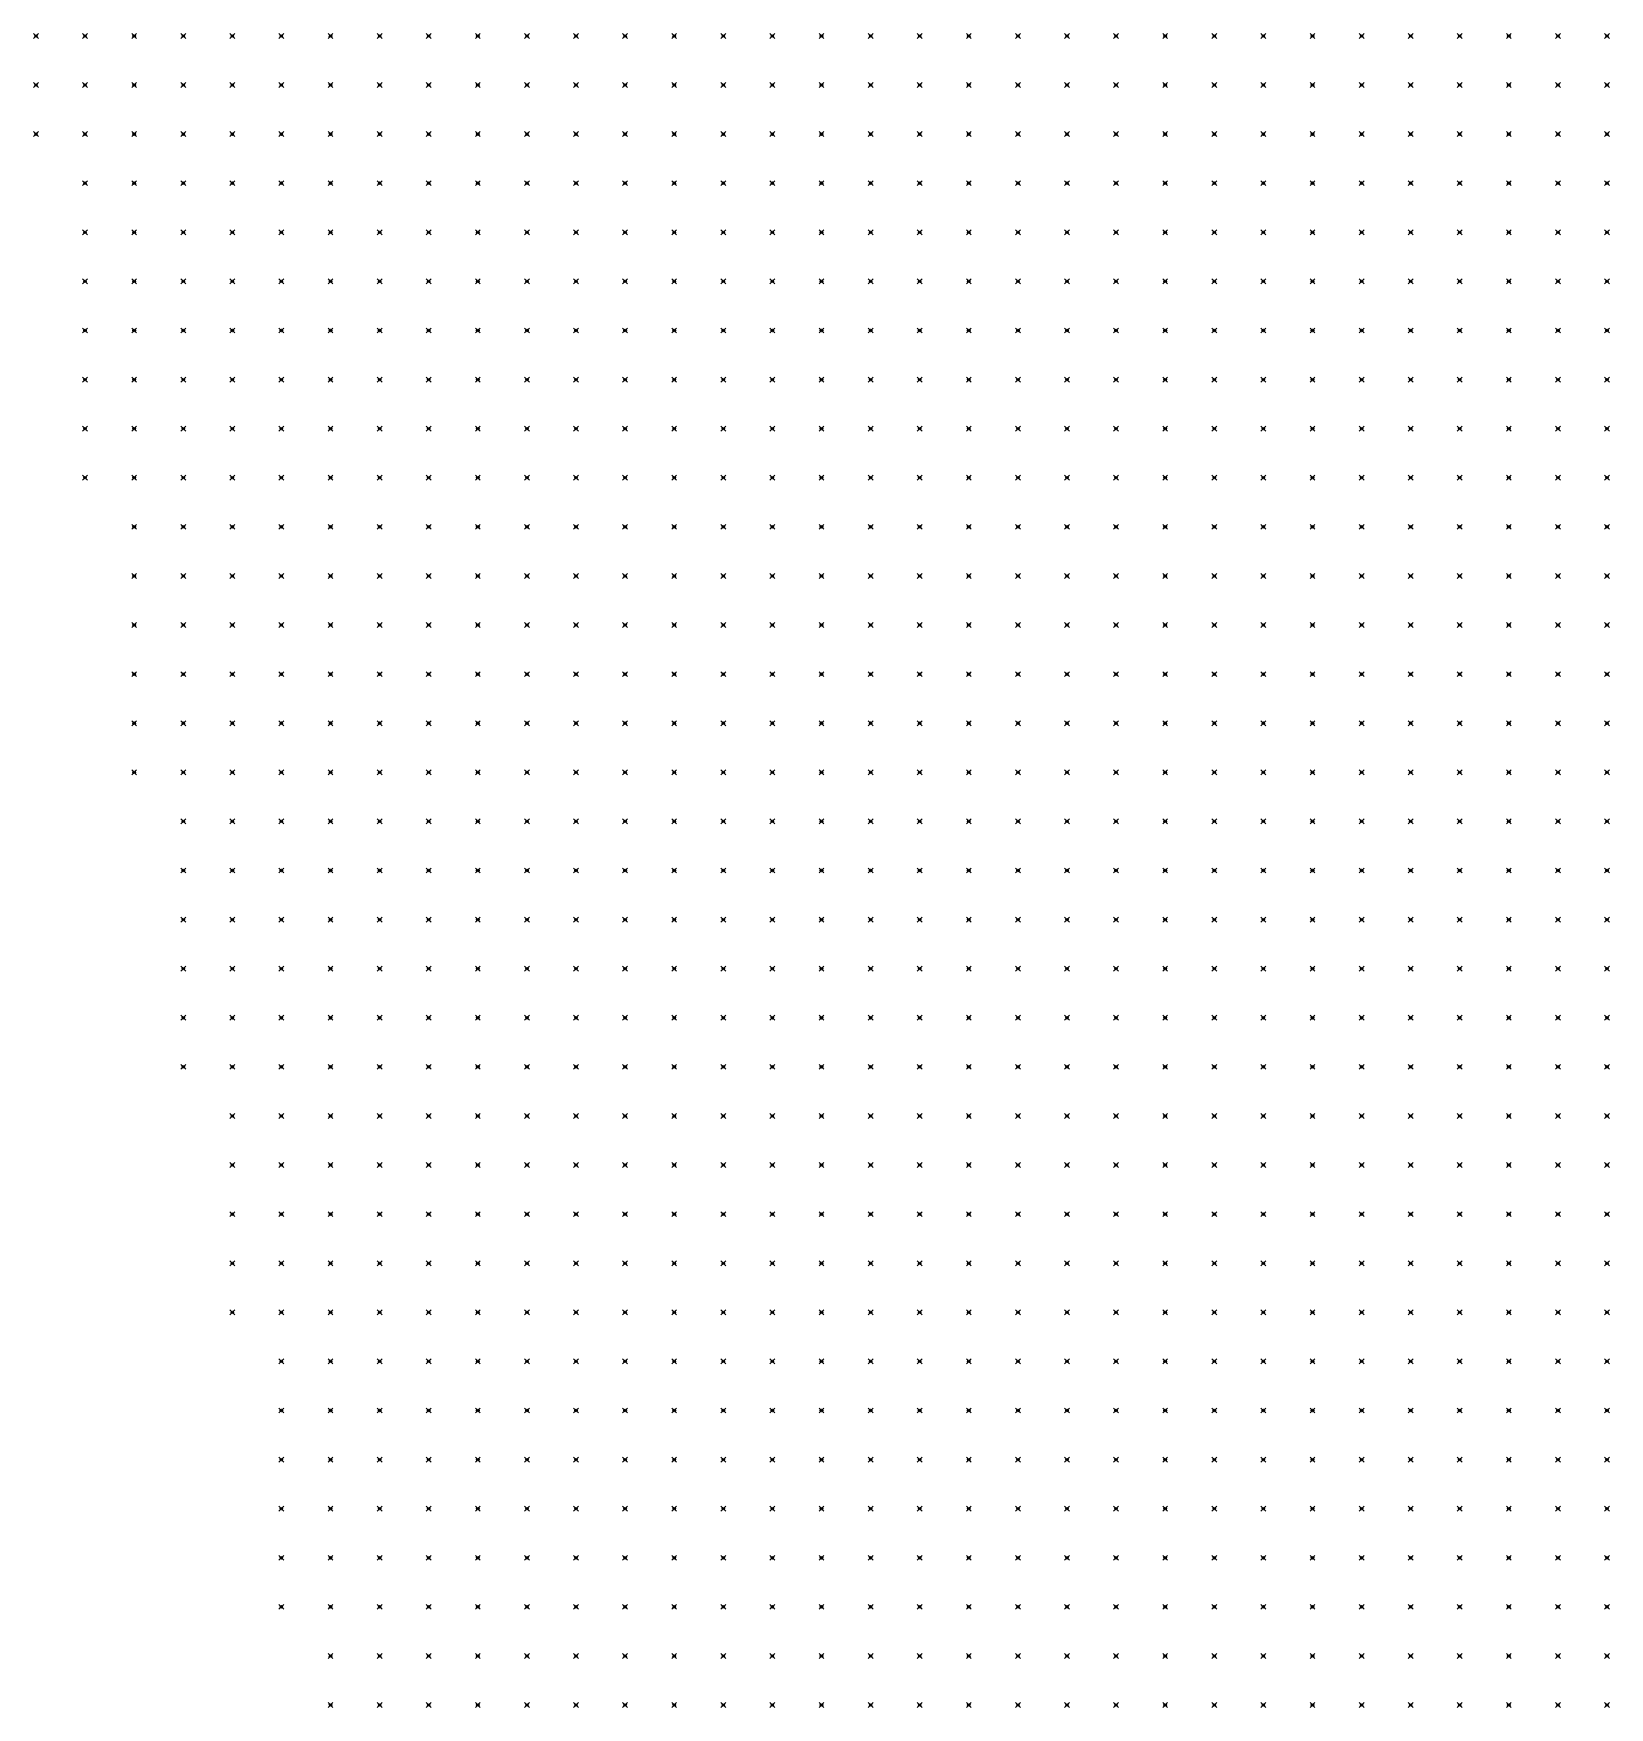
# Model space of a CAD drawing. Header units: metres. Extents: x 441556 to 446409, y 432338 to 461058.
# Drawn here: x 443049.2 to 443145.5, y 447193.8 to 447296.1 of the extents above; entities that cross this region are included whole.
import ezdxf

# ---------------------------------------------------------------- set-up
doc = ezdxf.new("R2010")
doc.units = ezdxf.units.M
doc.header["$MEASUREMENT"] = 0
doc.header["$PDMODE"] = 35
doc.header["$PDSIZE"] = 0.15
doc.layers.add('DTM-NOK-RevN_POINTS', color=91, linetype='Continuous')

msp = doc.modelspace()

# ---------------------------------------------------------------- linework, layer by layer
at = {"layer": 'DTM-NOK-RevN_POINTS'}
for p in [(443049.382, 447295.953, 430.935), (443052.382, 447295.953, 431.434), (443055.381, 447295.953, 431.655), (443058.381, 447295.953, 431.602), (443061.38, 447295.953, 430.436), (443064.379, 447295.953, 428.645), (443067.379, 447295.953, 426.739), (443070.378, 447295.953, 424.445), (443073.377, 447295.953, 422.245), (443076.377, 447295.953, 419.344), (443079.376, 447295.953, 416.745), (443082.375, 447295.953, 414.085), (443085.375, 447295.953, 411.862), (443088.374, 447295.953, 410.298), (443091.373, 447295.953, 408.57), (443094.373, 447295.953, 406.479), (443097.372, 447295.953, 403.741), (443100.372, 447295.953, 401.466), (443103.371, 447295.953, 399.249), (443106.37, 447295.953, 396.736), (443109.37, 447295.953, 394.371), (443112.369, 447295.953, 391.829), (443115.368, 447295.953, 389.614), (443118.368, 447295.953, 387.681), (443121.367, 447295.953, 385.597), (443124.366, 447295.953, 383.567), (443127.366, 447295.953, 381.605), (443130.365, 447295.953, 379.64), (443133.365, 447295.953, 377.779), (443136.364, 447295.953, 376.043), (443139.363, 447295.953, 374.361), (443142.363, 447295.953, 372.618), (443145.362, 447295.953, 370.905), (443049.382, 447292.954, 431.984), (443052.382, 447292.954, 432.269), (443055.381, 447292.954, 432.635), (443058.381, 447292.954, 432.304), (443061.38, 447292.954, 430.908), (443064.379, 447292.954, 429.017), (443067.379, 447292.954, 427.162), (443070.378, 447292.954, 425.131), (443073.377, 447292.954, 422.764), (443076.377, 447292.954, 420.015), (443079.376, 447292.954, 417.57), (443082.375, 447292.954, 415.099), (443085.375, 447292.954, 412.949), (443088.374, 447292.954, 411.272), (443091.373, 447292.954, 409.191), (443094.373, 447292.954, 407.022), (443097.372, 447292.954, 404.442), (443100.372, 447292.954, 401.801), (443103.371, 447292.954, 399.776), (443106.37, 447292.954, 397.323), (443109.37, 447292.954, 394.682), (443112.369, 447292.954, 392.081), (443115.368, 447292.954, 390.194), (443118.368, 447292.954, 388.294), (443121.367, 447292.954, 386.204), (443124.366, 447292.954, 384.061), (443127.366, 447292.954, 381.843), (443130.365, 447292.954, 379.705), (443133.365, 447292.954, 377.649), (443136.364, 447292.954, 375.819), (443139.363, 447292.954, 374.067), (443142.363, 447292.954, 372.461), (443145.362, 447292.954, 370.81), (443049.382, 447289.955, 433.925), (443052.382, 447289.955, 434.446), (443055.381, 447289.955, 434.135), (443058.381, 447289.955, 433.29), (443061.38, 447289.955, 431.67), (443064.379, 447289.955, 429.516), (443067.379, 447289.955, 427.317), (443070.378, 447289.955, 425.312), (443073.377, 447289.955, 423.194), (443076.377, 447289.955, 420.863), (443079.376, 447289.955, 418.572), (443082.375, 447289.955, 416.365), (443085.375, 447289.955, 414.186), (443088.374, 447289.955, 412.123), (443091.373, 447289.955, 409.667), (443094.373, 447289.955, 407.451), (443097.372, 447289.955, 405.003), (443100.372, 447289.955, 402.653), (443103.371, 447289.955, 400.431), (443106.37, 447289.955, 398.031), (443109.37, 447289.955, 395.456), (443112.369, 447289.955, 392.897), (443115.368, 447289.955, 390.846), (443118.368, 447289.955, 388.853), (443121.367, 447289.955, 386.701), (443124.366, 447289.955, 384.376), (443127.366, 447289.955, 382.027), (443130.365, 447289.955, 379.917), (443133.365, 447289.955, 377.764), (443136.364, 447289.955, 375.766), (443139.363, 447289.955, 373.844), (443142.363, 447289.955, 372.07), (443145.362, 447289.955, 370.45), (443052.382, 447286.955, 435.39), (443055.381, 447286.955, 435.091), (443058.381, 447286.955, 434.144), (443061.38, 447286.955, 432.166), (443064.379, 447286.955, 429.993), (443067.379, 447286.955, 427.623), (443070.378, 447286.955, 425.443), (443073.377, 447286.955, 423.379), (443076.377, 447286.955, 421.334), (443079.376, 447286.955, 419.161), (443082.375, 447286.955, 416.999), (443085.375, 447286.955, 414.715), (443088.374, 447286.955, 412.585), (443091.373, 447286.955, 410.079), (443094.373, 447286.955, 407.961), (443097.372, 447286.955, 405.827), (443100.372, 447286.955, 403.674), (443103.371, 447286.955, 401.354), (443106.37, 447286.955, 398.648), (443109.37, 447286.955, 396.24), (443112.369, 447286.955, 393.736), (443115.368, 447286.955, 391.547), (443118.368, 447286.955, 389.267), (443121.367, 447286.955, 387.028), (443124.366, 447286.955, 384.887), (443127.366, 447286.955, 382.523), (443130.365, 447286.955, 380.261), (443133.365, 447286.955, 377.878), (443136.364, 447286.955, 375.746), (443139.363, 447286.955, 373.752), (443142.363, 447286.955, 372.001), (443145.362, 447286.955, 370.156), (443052.382, 447283.956, 436.203), (443055.381, 447283.956, 435.672), (443058.381, 447283.956, 434.848), (443061.38, 447283.956, 432.518), (443064.379, 447283.956, 430.453), (443067.379, 447283.956, 428.258), (443070.378, 447283.956, 425.878), (443073.377, 447283.956, 423.84), (443076.377, 447283.956, 421.637), (443079.376, 447283.956, 419.816), (443082.375, 447283.956, 417.463), (443085.375, 447283.956, 415.11), (443088.374, 447283.956, 412.78), (443091.373, 447283.956, 410.61), (443094.373, 447283.956, 408.451), (443097.372, 447283.956, 406.346), (443100.372, 447283.956, 404.22), (443103.371, 447283.956, 401.836), (443106.37, 447283.956, 399.299), (443109.37, 447283.956, 396.92), (443112.369, 447283.956, 394.548), (443115.368, 447283.956, 392.117), (443118.368, 447283.956, 389.654), (443121.367, 447283.956, 387.459), (443124.366, 447283.956, 385.138), (443127.366, 447283.956, 382.921), (443130.365, 447283.956, 380.593), (443133.365, 447283.956, 378.189), (443136.364, 447283.956, 375.981), (443139.363, 447283.956, 373.698), (443142.363, 447283.956, 371.787), (443145.362, 447283.956, 369.983), (443052.382, 447280.957, 437.489), (443055.381, 447280.957, 436.594), (443058.381, 447280.957, 435.105), (443061.38, 447280.957, 432.925), (443064.379, 447280.957, 430.689), (443067.379, 447280.957, 428.605), (443070.378, 447280.957, 426.237), (443073.377, 447280.957, 423.801), (443076.377, 447280.957, 421.88), (443079.376, 447280.957, 419.954), (443082.375, 447280.957, 417.785), (443085.375, 447280.957, 415.533), (443088.374, 447280.957, 413.131), (443091.373, 447280.957, 410.577), (443094.373, 447280.957, 408.538), (443097.372, 447280.957, 406.808), (443100.372, 447280.957, 404.695), (443103.371, 447280.957, 402.354), (443106.37, 447280.957, 399.726), (443109.37, 447280.957, 397.437), (443112.369, 447280.957, 394.963), (443115.368, 447280.957, 392.645), (443118.368, 447280.957, 389.911), (443121.367, 447280.957, 387.634), (443124.366, 447280.957, 385.268), (443127.366, 447280.957, 382.798), (443130.365, 447280.957, 380.655), (443133.365, 447280.957, 378.536), (443136.364, 447280.957, 376.405), (443139.363, 447280.957, 374.172), (443142.363, 447280.957, 371.553), (443145.362, 447280.957, 369.45), (443052.382, 447277.957, 437.943), (443055.381, 447277.957, 436.987), (443058.381, 447277.957, 435.358), (443061.38, 447277.957, 433.233), (443064.379, 447277.957, 431.029), (443067.379, 447277.957, 428.752), (443070.378, 447277.957, 426.253), (443073.377, 447277.957, 424.109), (443076.377, 447277.957, 422.063), (443079.376, 447277.957, 420.056), (443082.375, 447277.957, 417.958), (443085.375, 447277.957, 415.712), (443088.374, 447277.957, 413.332), (443091.373, 447277.957, 410.854), (443094.373, 447277.957, 409.022), (443097.372, 447277.957, 407.01), (443100.372, 447277.957, 404.779), (443103.371, 447277.957, 402.608), (443106.37, 447277.957, 400.098), (443109.37, 447277.957, 397.622), (443112.369, 447277.957, 395.159), (443115.368, 447277.957, 393.048), (443118.368, 447277.957, 390.358), (443121.367, 447277.957, 387.607), (443124.366, 447277.957, 385.077), (443127.366, 447277.957, 382.914), (443130.365, 447277.957, 380.789), (443133.365, 447277.957, 378.792), (443136.364, 447277.957, 376.443), (443139.363, 447277.957, 373.761), (443142.363, 447277.957, 371.411), (443145.362, 447277.957, 369.203), (443052.382, 447274.958, 438.4), (443055.381, 447274.958, 437.14), (443058.381, 447274.958, 435.287), (443061.38, 447274.958, 433.47), (443064.379, 447274.958, 431.218), (443067.379, 447274.958, 428.94), (443070.378, 447274.958, 426.409), (443073.377, 447274.958, 424.105), (443076.377, 447274.958, 422.17), (443079.376, 447274.958, 420.134), (443082.375, 447274.958, 418.059), (443085.375, 447274.958, 415.96), (443088.374, 447274.958, 413.612), (443091.373, 447274.958, 411.32), (443094.373, 447274.958, 409.346), (443097.372, 447274.958, 407.124), (443100.372, 447274.958, 404.996), (443103.371, 447274.958, 402.72), (443106.37, 447274.958, 400.228), (443109.37, 447274.958, 397.743), (443112.369, 447274.958, 395.134), (443115.368, 447274.958, 393.06), (443118.368, 447274.958, 390.48), (443121.367, 447274.958, 387.789), (443124.366, 447274.958, 385.234), (443127.366, 447274.958, 382.907), (443130.365, 447274.958, 381.031), (443133.365, 447274.958, 379.165), (443136.364, 447274.958, 376.546), (443139.363, 447274.958, 373.563), (443142.363, 447274.958, 371.247), (443145.362, 447274.958, 368.983), (443052.382, 447271.959, 438.976), (443055.381, 447271.959, 437.045), (443058.381, 447271.959, 435.129), (443061.38, 447271.959, 433.08), (443064.379, 447271.959, 430.947), (443067.379, 447271.959, 428.314), (443070.378, 447271.959, 426.193), (443073.377, 447271.959, 424.124), (443076.377, 447271.959, 421.959), (443079.376, 447271.959, 419.961), (443082.375, 447271.959, 418.108), (443085.375, 447271.959, 416.142), (443088.374, 447271.959, 413.878), (443091.373, 447271.959, 411.613), (443094.373, 447271.959, 409.59), (443097.372, 447271.959, 407.477), (443100.372, 447271.959, 405.148), (443103.371, 447271.959, 402.789), (443106.37, 447271.959, 400.291), (443109.37, 447271.959, 398.074), (443112.369, 447271.959, 395.301), (443115.368, 447271.959, 392.977), (443118.368, 447271.959, 390.587), (443121.367, 447271.959, 387.833), (443124.366, 447271.959, 385.346), (443127.366, 447271.959, 383.265), (443130.365, 447271.959, 381.147), (443133.365, 447271.959, 379.283), (443136.364, 447271.959, 376.589), (443139.363, 447271.959, 373.786), (443142.363, 447271.959, 371.369), (443145.362, 447271.959, 369.194), (443052.382, 447268.959, 438.849), (443055.381, 447268.959, 436.683), (443058.381, 447268.959, 434.742), (443061.38, 447268.959, 432.49), (443064.379, 447268.959, 430.231), (443067.379, 447268.959, 428.184), (443070.378, 447268.959, 425.99), (443073.377, 447268.959, 423.727), (443076.377, 447268.959, 421.751), (443079.376, 447268.959, 420.113), (443082.375, 447268.959, 418.241), (443085.375, 447268.959, 415.982), (443088.374, 447268.959, 413.843), (443091.373, 447268.959, 411.507), (443094.373, 447268.959, 409.407), (443097.372, 447268.959, 407.334), (443100.372, 447268.959, 405.397), (443103.371, 447268.959, 402.958), (443106.37, 447268.959, 400.608), (443109.37, 447268.959, 398.179), (443112.369, 447268.959, 395.514), (443115.368, 447268.959, 393.12), (443118.368, 447268.959, 390.499), (443121.367, 447268.959, 388.055), (443124.366, 447268.959, 385.784), (443127.366, 447268.959, 383.486), (443130.365, 447268.959, 381.266), (443133.365, 447268.959, 379.125), (443136.364, 447268.959, 376.912), (443139.363, 447268.959, 374.333), (443142.363, 447268.959, 372.188), (443145.362, 447268.959, 370.085), (443055.381, 447265.96, 436.423), (443058.381, 447265.96, 434.322), (443061.38, 447265.96, 432.159), (443064.379, 447265.96, 429.994), (443067.379, 447265.96, 427.504), (443070.378, 447265.96, 425.296), (443073.377, 447265.96, 423.166), (443076.377, 447265.96, 421.564), (443079.376, 447265.96, 419.755), (443082.375, 447265.96, 417.717), (443085.375, 447265.96, 415.465), (443088.374, 447265.96, 413.408), (443091.373, 447265.96, 411.34), (443094.373, 447265.96, 409.355), (443097.372, 447265.96, 407.111), (443100.372, 447265.96, 405.225), (443103.371, 447265.96, 403.017), (443106.37, 447265.96, 400.457), (443109.37, 447265.96, 397.959), (443112.369, 447265.96, 395.551), (443115.368, 447265.96, 393.141), (443118.368, 447265.96, 390.631), (443121.367, 447265.96, 388.323), (443124.366, 447265.96, 385.779), (443127.366, 447265.96, 383.623), (443130.365, 447265.96, 381.373), (443133.365, 447265.96, 379.295), (443136.364, 447265.96, 377.453), (443139.363, 447265.96, 375.458), (443142.363, 447265.96, 373.414), (443145.362, 447265.96, 371.375), (443055.381, 447262.96, 436.078), (443058.381, 447262.96, 434.035), (443061.38, 447262.96, 431.776), (443064.379, 447262.96, 429.647), (443067.379, 447262.96, 427.035), (443070.378, 447262.96, 424.863), (443073.377, 447262.96, 422.488), (443076.377, 447262.96, 420.788), (443079.376, 447262.96, 419.23), (443082.375, 447262.96, 417.068), (443085.375, 447262.96, 414.682), (443088.374, 447262.96, 412.877), (443091.373, 447262.96, 410.904), (443094.373, 447262.96, 409.022), (443097.372, 447262.96, 406.709), (443100.372, 447262.96, 404.654), (443103.371, 447262.96, 402.669), (443106.37, 447262.96, 400.395), (443109.37, 447262.96, 397.921), (443112.369, 447262.96, 395.27), (443115.368, 447262.96, 393.086), (443118.368, 447262.96, 390.633), (443121.367, 447262.96, 388.314), (443124.366, 447262.96, 385.904), (443127.366, 447262.96, 383.513), (443130.365, 447262.96, 381.114), (443133.365, 447262.96, 379.208), (443136.364, 447262.96, 377.756), (443139.363, 447262.96, 375.986), (443142.363, 447262.96, 374.04), (443145.362, 447262.96, 371.791), (443055.381, 447259.961, 436.186), (443058.381, 447259.961, 433.971), (443061.38, 447259.961, 431.505), (443064.379, 447259.961, 429.218), (443067.379, 447259.961, 427.093), (443070.378, 447259.961, 424.624), (443073.377, 447259.961, 422.409), (443076.377, 447259.961, 419.987), (443079.376, 447259.961, 418.201), (443082.375, 447259.961, 416.039), (443085.375, 447259.961, 413.887), (443088.374, 447259.961, 411.821), (443091.373, 447259.961, 409.989), (443094.373, 447259.961, 408.243), (443097.372, 447259.961, 406.144), (443100.372, 447259.961, 404.314), (443103.371, 447259.961, 402.225), (443106.37, 447259.961, 400.068), (443109.37, 447259.961, 397.532), (443112.369, 447259.961, 395.056), (443115.368, 447259.961, 393.095), (443118.368, 447259.961, 390.541), (443121.367, 447259.961, 388.183), (443124.366, 447259.961, 385.813), (443127.366, 447259.961, 383.445), (443130.365, 447259.961, 380.914), (443133.365, 447259.961, 379.078), (443136.364, 447259.961, 377.549), (443139.363, 447259.961, 375.826), (443142.363, 447259.961, 374.136), (443145.362, 447259.961, 372.011), (443055.381, 447256.962, 436.182), (443058.381, 447256.962, 433.81), (443061.38, 447256.962, 431.336), (443064.379, 447256.962, 429.098), (443067.379, 447256.962, 426.786), (443070.378, 447256.962, 424.43), (443073.377, 447256.962, 422.067), (443076.377, 447256.962, 419.515), (443079.376, 447256.962, 417.396), (443082.375, 447256.962, 415.188), (443085.375, 447256.962, 412.719), (443088.374, 447256.962, 410.675), (443091.373, 447256.962, 409.032), (443094.373, 447256.962, 407.431), (443097.372, 447256.962, 405.545), (443100.372, 447256.962, 403.84), (443103.371, 447256.962, 401.87), (443106.37, 447256.962, 399.779), (443109.37, 447256.962, 397.286), (443112.369, 447256.962, 394.826), (443115.368, 447256.962, 392.71), (443118.368, 447256.962, 390.48), (443121.367, 447256.962, 388.042), (443124.366, 447256.962, 385.725), (443127.366, 447256.962, 383.319), (443130.365, 447256.962, 381.018), (443133.365, 447256.962, 378.895), (443136.364, 447256.962, 377.232), (443139.363, 447256.962, 375.462), (443142.363, 447256.962, 373.855), (443145.362, 447256.962, 371.939), (443055.381, 447253.962, 436.289), (443058.381, 447253.962, 433.833), (443061.38, 447253.962, 431.191), (443064.379, 447253.962, 428.868), (443067.379, 447253.962, 426.498), (443070.378, 447253.962, 423.948), (443073.377, 447253.962, 421.537), (443076.377, 447253.962, 418.893), (443079.376, 447253.962, 416.341), (443082.375, 447253.962, 414.109), (443085.375, 447253.962, 411.637), (443088.374, 447253.962, 409.577), (443091.373, 447253.962, 408.088), (443094.373, 447253.962, 406.626), (443097.372, 447253.962, 405.027), (443100.372, 447253.962, 403.253), (443103.371, 447253.962, 401.343), (443106.37, 447253.962, 399.13), (443109.37, 447253.962, 396.884), (443112.369, 447253.962, 394.693), (443115.368, 447253.962, 392.59), (443118.368, 447253.962, 390.521), (443121.367, 447253.962, 388.07), (443124.366, 447253.962, 385.589), (443127.366, 447253.962, 382.893), (443130.365, 447253.962, 380.796), (443133.365, 447253.962, 378.62), (443136.364, 447253.962, 377.016), (443139.363, 447253.962, 375.421), (443142.363, 447253.962, 373.835), (443145.362, 447253.962, 372.202), (443055.381, 447250.963, 436.396), (443058.381, 447250.963, 433.892), (443061.38, 447250.963, 430.971), (443064.379, 447250.963, 428.612), (443067.379, 447250.963, 426.053), (443070.378, 447250.963, 423.261), (443073.377, 447250.963, 420.795), (443076.377, 447250.963, 418.056), (443079.376, 447250.963, 415.647), (443082.375, 447250.963, 413.301), (443085.375, 447250.963, 411.016), (443088.374, 447250.963, 409.094), (443091.373, 447250.963, 407.527), (443094.373, 447250.963, 405.837), (443097.372, 447250.963, 404.198), (443100.372, 447250.963, 402.676), (443103.371, 447250.963, 400.666), (443106.37, 447250.963, 398.583), (443109.37, 447250.963, 396.521), (443112.369, 447250.963, 394.338), (443115.368, 447250.963, 392.272), (443118.368, 447250.963, 389.801), (443121.367, 447250.963, 387.603), (443124.366, 447250.963, 385.348), (443127.366, 447250.963, 383.182), (443130.365, 447250.963, 380.751), (443133.365, 447250.963, 378.536), (443136.364, 447250.963, 377.199), (443139.363, 447250.963, 375.843), (443142.363, 447250.963, 374.259), (443145.362, 447250.963, 372.785), (443058.381, 447247.964, 433.727), (443061.38, 447247.964, 430.41), (443064.379, 447247.964, 428.009), (443067.379, 447247.964, 425.778), (443070.378, 447247.964, 422.767), (443073.377, 447247.964, 420.041), (443076.377, 447247.964, 417.373), (443079.376, 447247.964, 414.977), (443082.375, 447247.964, 412.702), (443085.375, 447247.964, 410.678), (443088.374, 447247.964, 408.863), (443091.373, 447247.964, 407.189), (443094.373, 447247.964, 405.314), (443097.372, 447247.964, 403.598), (443100.372, 447247.964, 401.982), (443103.371, 447247.964, 400.035), (443106.37, 447247.964, 398.196), (443109.37, 447247.964, 396.169), (443112.369, 447247.964, 393.842), (443115.368, 447247.964, 391.642), (443118.368, 447247.964, 389.233), (443121.367, 447247.964, 386.907), (443124.366, 447247.964, 384.863), (443127.366, 447247.964, 382.819), (443130.365, 447247.964, 380.842), (443133.365, 447247.964, 378.877), (443136.364, 447247.964, 377.559), (443139.363, 447247.964, 376.13), (443142.363, 447247.964, 374.615), (443145.362, 447247.964, 373.15), (443058.381, 447244.964, 434.178), (443061.38, 447244.964, 430.953), (443064.379, 447244.964, 428.006), (443067.379, 447244.964, 425.363), (443070.378, 447244.964, 422.556), (443073.377, 447244.964, 419.969), (443076.377, 447244.964, 417.231), (443079.376, 447244.964, 414.806), (443082.375, 447244.964, 412.407), (443085.375, 447244.964, 410.367), (443088.374, 447244.964, 408.568), (443091.373, 447244.964, 406.707), (443094.373, 447244.964, 404.768), (443097.372, 447244.964, 402.949), (443100.372, 447244.964, 401.209), (443103.371, 447244.964, 399.454), (443106.37, 447244.964, 397.827), (443109.37, 447244.964, 395.887), (443112.369, 447244.964, 393.276), (443115.368, 447244.964, 391.304), (443118.368, 447244.964, 389.118), (443121.367, 447244.964, 387.001), (443124.366, 447244.964, 384.906), (443127.366, 447244.964, 382.883), (443130.365, 447244.964, 380.908), (443133.365, 447244.964, 378.853), (443136.364, 447244.964, 377.558), (443139.363, 447244.964, 376.181), (443142.363, 447244.964, 374.729), (443145.362, 447244.964, 373.218), (443058.381, 447241.965, 434.345), (443061.38, 447241.965, 431.362), (443064.379, 447241.965, 428.548), (443067.379, 447241.965, 425.582), (443070.378, 447241.965, 422.646), (443073.377, 447241.965, 419.911), (443076.377, 447241.965, 417.184), (443079.376, 447241.965, 414.728), (443082.375, 447241.965, 412.367), (443085.375, 447241.965, 410.077), (443088.374, 447241.965, 408.085), (443091.373, 447241.965, 406.099), (443094.373, 447241.965, 404.191), (443097.372, 447241.965, 402.354), (443100.372, 447241.965, 400.716), (443103.371, 447241.965, 399.15), (443106.37, 447241.965, 397.746), (443109.37, 447241.965, 395.836), (443112.369, 447241.965, 393.592), (443115.368, 447241.965, 391.525), (443118.368, 447241.965, 389.48), (443121.367, 447241.965, 387.551), (443124.366, 447241.965, 385.347), (443127.366, 447241.965, 383.096), (443130.365, 447241.965, 380.757), (443133.365, 447241.965, 378.465), (443136.364, 447241.965, 377.192), (443139.363, 447241.965, 376.078), (443142.363, 447241.965, 374.808), (443145.362, 447241.965, 373.345), (443058.381, 447238.966, 434.595), (443061.38, 447238.966, 431.757), (443064.379, 447238.966, 428.944), (443067.379, 447238.966, 426.183), (443070.378, 447238.966, 423.268), (443073.377, 447238.966, 420.396), (443076.377, 447238.966, 417.675), (443079.376, 447238.966, 415.108), (443082.375, 447238.966, 412.706), (443085.375, 447238.966, 410.128), (443088.374, 447238.966, 407.866), (443091.373, 447238.966, 405.765), (443094.373, 447238.966, 403.959), (443097.372, 447238.966, 402.22), (443100.372, 447238.966, 400.455), (443103.371, 447238.966, 398.661), (443106.37, 447238.966, 397.193), (443109.37, 447238.966, 395.542), (443112.369, 447238.966, 393.645), (443115.368, 447238.966, 391.831), (443118.368, 447238.966, 389.698), (443121.367, 447238.966, 387.504), (443124.366, 447238.966, 385.005), (443127.366, 447238.966, 382.696), (443130.365, 447238.966, 380.378), (443133.365, 447238.966, 378.324), (443136.364, 447238.966, 377.042), (443139.363, 447238.966, 375.952), (443142.363, 447238.966, 374.762), (443145.362, 447238.966, 373.389), (443058.381, 447235.966, 434.651), (443061.38, 447235.966, 431.761), (443064.379, 447235.966, 429.269), (443067.379, 447235.966, 426.677), (443070.378, 447235.966, 423.989), (443073.377, 447235.966, 421.276), (443076.377, 447235.966, 418.582), (443079.376, 447235.966, 416.077), (443082.375, 447235.966, 413.486), (443085.375, 447235.966, 410.913), (443088.374, 447235.966, 408.472), (443091.373, 447235.966, 406.244), (443094.373, 447235.966, 404.085), (443097.372, 447235.966, 402.242), (443100.372, 447235.966, 400.509), (443103.371, 447235.966, 398.779), (443106.37, 447235.966, 397.147), (443109.37, 447235.966, 395.235), (443112.369, 447235.966, 393.31), (443115.368, 447235.966, 391.641), (443118.368, 447235.966, 389.223), (443121.367, 447235.966, 386.923), (443124.366, 447235.966, 384.807), (443127.366, 447235.966, 382.453), (443130.365, 447235.966, 380.337), (443133.365, 447235.966, 378.598), (443136.364, 447235.966, 377.282), (443139.363, 447235.966, 376.078), (443142.363, 447235.966, 374.929), (443145.362, 447235.966, 373.626), (443058.381, 447232.967, 434.722), (443061.38, 447232.967, 432.119), (443064.379, 447232.967, 429.655), (443067.379, 447232.967, 427.376), (443070.378, 447232.967, 424.768), (443073.377, 447232.967, 422.213), (443076.377, 447232.967, 419.577), (443079.376, 447232.967, 417.181), (443082.375, 447232.967, 414.668), (443085.375, 447232.967, 411.952), (443088.374, 447232.967, 409.602), (443091.373, 447232.967, 407.13), (443094.373, 447232.967, 404.91), (443097.372, 447232.967, 402.779), (443100.372, 447232.967, 400.895), (443103.371, 447232.967, 399.064), (443106.37, 447232.967, 397.017), (443109.37, 447232.967, 394.939), (443112.369, 447232.967, 392.755), (443115.368, 447232.967, 390.863), (443118.368, 447232.967, 388.984), (443121.367, 447232.967, 386.79), (443124.366, 447232.967, 384.79), (443127.366, 447232.967, 382.691), (443130.365, 447232.967, 380.815), (443133.365, 447232.967, 379.071), (443136.364, 447232.967, 377.823), (443139.363, 447232.967, 376.446), (443142.363, 447232.967, 375.08), (443145.362, 447232.967, 373.692), (443061.38, 447229.968, 432.338), (443064.379, 447229.968, 429.914), (443067.379, 447229.968, 427.587), (443070.378, 447229.968, 425.134), (443073.377, 447229.968, 422.757), (443076.377, 447229.968, 420.398), (443079.376, 447229.968, 417.865), (443082.375, 447229.968, 415.152), (443085.375, 447229.968, 412.822), (443088.374, 447229.968, 410.319), (443091.373, 447229.968, 407.924), (443094.373, 447229.968, 405.653), (443097.372, 447229.968, 403.441), (443100.372, 447229.968, 401.384), (443103.371, 447229.968, 399.354), (443106.37, 447229.968, 397.233), (443109.37, 447229.968, 394.93), (443112.369, 447229.968, 392.274), (443115.368, 447229.968, 390.335), (443118.368, 447229.968, 388.459), (443121.367, 447229.968, 386.731), (443124.366, 447229.968, 384.915), (443127.366, 447229.968, 383.238), (443130.365, 447229.968, 381.464), (443133.365, 447229.968, 379.863), (443136.364, 447229.968, 378.388), (443139.363, 447229.968, 376.87), (443142.363, 447229.968, 375.394), (443145.362, 447229.968, 374.032), (443061.38, 447226.968, 432.379), (443064.379, 447226.968, 429.966), (443067.379, 447226.968, 427.582), (443070.378, 447226.968, 425.366), (443073.377, 447226.968, 423.173), (443076.377, 447226.968, 420.724), (443079.376, 447226.968, 418.263), (443082.375, 447226.968, 415.654), (443085.375, 447226.968, 412.982), (443088.374, 447226.968, 410.567), (443091.373, 447226.968, 408.391), (443094.373, 447226.968, 406.26), (443097.372, 447226.968, 403.864), (443100.372, 447226.968, 401.805), (443103.371, 447226.968, 399.436), (443106.37, 447226.968, 397.021), (443109.37, 447226.968, 394.448), (443112.369, 447226.968, 391.938), (443115.368, 447226.968, 389.769), (443118.368, 447226.968, 387.901), (443121.367, 447226.968, 386.325), (443124.366, 447226.968, 384.951), (443127.366, 447226.968, 383.514), (443130.365, 447226.968, 382.188), (443133.365, 447226.968, 380.518), (443136.364, 447226.968, 378.75), (443139.363, 447226.968, 377.197), (443142.363, 447226.968, 375.78), (443145.362, 447226.968, 374.36), (443061.38, 447223.969, 432.476), (443064.379, 447223.969, 430.05), (443067.379, 447223.969, 427.684), (443070.378, 447223.969, 425.199), (443073.377, 447223.969, 423.248), (443076.377, 447223.969, 420.91), (443079.376, 447223.969, 418.348), (443082.375, 447223.969, 415.816), (443085.375, 447223.969, 413.265), (443088.374, 447223.969, 410.843), (443091.373, 447223.969, 408.473), (443094.373, 447223.969, 406.303), (443097.372, 447223.969, 403.949), (443100.372, 447223.969, 401.831), (443103.371, 447223.969, 399.253), (443106.37, 447223.969, 396.828), (443109.37, 447223.969, 394.305), (443112.369, 447223.969, 391.679), (443115.368, 447223.969, 389.505), (443118.368, 447223.969, 387.76), (443121.367, 447223.969, 386.168), (443124.366, 447223.969, 384.886), (443127.366, 447223.969, 383.641), (443130.365, 447223.969, 382.415), (443133.365, 447223.969, 380.659), (443136.364, 447223.969, 378.985), (443139.363, 447223.969, 377.379), (443142.363, 447223.969, 376.059), (443145.362, 447223.969, 374.738), (443061.38, 447220.969, 432.234), (443064.379, 447220.969, 430.137), (443067.379, 447220.969, 427.757), (443070.378, 447220.969, 425.516), (443073.377, 447220.969, 423.413), (443076.377, 447220.969, 420.938), (443079.376, 447220.969, 418.436), (443082.375, 447220.969, 416.009), (443085.375, 447220.969, 413.308), (443088.374, 447220.969, 410.881), (443091.373, 447220.969, 408.324), (443094.373, 447220.969, 406.383), (443097.372, 447220.969, 403.974), (443100.372, 447220.969, 401.696), (443103.371, 447220.969, 399.042), (443106.37, 447220.969, 396.738), (443109.37, 447220.969, 394.196), (443112.369, 447220.969, 391.616), (443115.368, 447220.969, 389.579), (443118.368, 447220.969, 387.977), (443121.367, 447220.969, 386.518), (443124.366, 447220.969, 385.096), (443127.366, 447220.969, 383.558), (443130.365, 447220.969, 382.052), (443133.365, 447220.969, 380.492), (443136.364, 447220.969, 379.052), (443139.363, 447220.969, 377.723), (443142.363, 447220.969, 376.347), (443145.362, 447220.969, 375.089), (443061.38, 447217.97, 432.543), (443064.379, 447217.97, 430.226), (443067.379, 447217.97, 428.093), (443070.378, 447217.97, 425.714), (443073.377, 447217.97, 423.339), (443076.377, 447217.97, 420.697), (443079.376, 447217.97, 418.282), (443082.375, 447217.97, 415.774), (443085.375, 447217.97, 413.365), (443088.374, 447217.97, 410.867), (443091.373, 447217.97, 408.191), (443094.373, 447217.97, 405.764), (443097.372, 447217.97, 403.273), (443100.372, 447217.97, 400.974), (443103.371, 447217.97, 398.715), (443106.37, 447217.97, 396.458), (443109.37, 447217.97, 394.206), (443112.369, 447217.97, 391.971), (443115.368, 447217.97, 390.089), (443118.368, 447217.97, 388.551), (443121.367, 447217.97, 386.993), (443124.366, 447217.97, 385.074), (443127.366, 447217.97, 383.335), (443130.365, 447217.97, 381.849), (443133.365, 447217.97, 380.547), (443136.364, 447217.97, 379.307), (443139.363, 447217.97, 378.039), (443142.363, 447217.97, 376.736), (443145.362, 447217.97, 375.521), (443064.379, 447214.971, 430.69), (443067.379, 447214.971, 428.469), (443070.378, 447214.971, 426.049), (443073.377, 447214.971, 423.182), (443076.377, 447214.971, 420.777), (443079.376, 447214.971, 418.315), (443082.375, 447214.971, 415.906), (443085.375, 447214.971, 413.53), (443088.374, 447214.971, 410.651), (443091.373, 447214.971, 407.821), (443094.373, 447214.971, 405.263), (443097.372, 447214.971, 402.58), (443100.372, 447214.971, 400.349), (443103.371, 447214.971, 398.07), (443106.37, 447214.971, 396.003), (443109.37, 447214.971, 394.086), (443112.369, 447214.971, 392.072), (443115.368, 447214.971, 390.515), (443118.368, 447214.971, 389.016), (443121.367, 447214.971, 387.043), (443124.366, 447214.971, 384.88), (443127.366, 447214.971, 383.162), (443130.365, 447214.971, 381.642), (443133.365, 447214.971, 380.561), (443136.364, 447214.971, 379.346), (443139.363, 447214.971, 377.903), (443142.363, 447214.971, 376.648), (443145.362, 447214.971, 375.34), (443064.379, 447211.971, 430.955), (443067.379, 447211.971, 428.384), (443070.378, 447211.971, 426.142), (443073.377, 447211.971, 423.7), (443076.377, 447211.971, 420.882), (443079.376, 447211.971, 418.521), (443082.375, 447211.971, 415.974), (443085.375, 447211.971, 413.85), (443088.374, 447211.971, 411.092), (443091.373, 447211.971, 408.098), (443094.373, 447211.971, 405.29), (443097.372, 447211.971, 402.343), (443100.372, 447211.971, 399.863), (443103.371, 447211.971, 397.533), (443106.37, 447211.971, 395.457), (443109.37, 447211.971, 393.661), (443112.369, 447211.971, 391.973), (443115.368, 447211.971, 390.497), (443118.368, 447211.971, 388.634), (443121.367, 447211.971, 386.815), (443124.366, 447211.971, 384.816), (443127.366, 447211.971, 383.178), (443130.365, 447211.971, 382.01), (443133.365, 447211.971, 380.774), (443136.364, 447211.971, 379.419), (443139.363, 447211.971, 377.911), (443142.363, 447211.971, 376.53), (443145.362, 447211.971, 375.189), (443064.379, 447208.972, 431.471), (443067.379, 447208.972, 429.01), (443070.378, 447208.972, 426.154), (443073.377, 447208.972, 424.05), (443076.377, 447208.972, 421.311), (443079.376, 447208.972, 418.786), (443082.375, 447208.972, 416.113), (443085.375, 447208.972, 413.716), (443088.374, 447208.972, 411.113), (443091.373, 447208.972, 408.404), (443094.373, 447208.972, 405.524), (443097.372, 447208.972, 402.548), (443100.372, 447208.972, 399.811), (443103.371, 447208.972, 397.41), (443106.37, 447208.972, 395.291), (443109.37, 447208.972, 393.574), (443112.369, 447208.972, 391.97), (443115.368, 447208.972, 390.445), (443118.368, 447208.972, 388.555), (443121.367, 447208.972, 387.039), (443124.366, 447208.972, 385.304), (443127.366, 447208.972, 383.666), (443130.365, 447208.972, 382.397), (443133.365, 447208.972, 381.032), (443136.364, 447208.972, 379.79), (443139.363, 447208.972, 378.18), (443142.363, 447208.972, 376.527), (443145.362, 447208.972, 375.098), (443064.379, 447205.973, 431.701), (443067.379, 447205.973, 429.438), (443070.378, 447205.973, 426.884), (443073.377, 447205.973, 424.297), (443076.377, 447205.973, 421.564), (443079.376, 447205.973, 419.242), (443082.375, 447205.973, 416.784), (443085.375, 447205.973, 414.32), (443088.374, 447205.973, 411.527), (443091.373, 447205.973, 408.87), (443094.373, 447205.973, 406.009), (443097.372, 447205.973, 403.018), (443100.372, 447205.973, 400.449), (443103.371, 447205.973, 398.018), (443106.37, 447205.973, 395.775), (443109.37, 447205.973, 394.18), (443112.369, 447205.973, 392.478), (443115.368, 447205.973, 391.099), (443118.368, 447205.973, 389.5), (443121.367, 447205.973, 387.95), (443124.366, 447205.973, 386.434), (443127.366, 447205.973, 384.94), (443130.365, 447205.973, 383.418), (443133.365, 447205.973, 381.934), (443136.364, 447205.973, 380.198), (443139.363, 447205.973, 378.451), (443142.363, 447205.973, 376.375), (443145.362, 447205.973, 374.893), (443064.379, 447202.973, 432.393), (443067.379, 447202.973, 430.019), (443070.378, 447202.973, 427.567), (443073.377, 447202.973, 424.99), (443076.377, 447202.973, 422.172), (443079.376, 447202.973, 419.753), (443082.375, 447202.973, 417.24), (443085.375, 447202.973, 414.78), (443088.374, 447202.973, 412.207), (443091.373, 447202.973, 409.486), (443094.373, 447202.973, 406.809), (443097.372, 447202.973, 404.016), (443100.372, 447202.973, 401.546), (443103.371, 447202.973, 398.935), (443106.37, 447202.973, 396.836), (443109.37, 447202.973, 395.171), (443112.369, 447202.973, 393.619), (443115.368, 447202.973, 392.232), (443118.368, 447202.973, 390.56), (443121.367, 447202.973, 389.227), (443124.366, 447202.973, 387.874), (443127.366, 447202.973, 386.436), (443130.365, 447202.973, 384.715), (443133.365, 447202.973, 382.924), (443136.364, 447202.973, 380.63), (443139.363, 447202.973, 378.104), (443142.363, 447202.973, 376.218), (443145.362, 447202.973, 374.893), (443064.379, 447199.974, 433.028), (443067.379, 447199.974, 430.669), (443070.378, 447199.974, 428.326), (443073.377, 447199.974, 425.892), (443076.377, 447199.974, 422.944), (443079.376, 447199.974, 420.378), (443082.375, 447199.974, 417.771), (443085.375, 447199.974, 415.454), (443088.374, 447199.974, 412.718), (443091.373, 447199.974, 410.323), (443094.373, 447199.974, 408.123), (443097.372, 447199.974, 405.64), (443100.372, 447199.974, 403.028), (443103.371, 447199.974, 400.535), (443106.37, 447199.974, 398.502), (443109.37, 447199.974, 396.577), (443112.369, 447199.974, 395.084), (443115.368, 447199.974, 393.698), (443118.368, 447199.974, 392.277), (443121.367, 447199.974, 390.885), (443124.366, 447199.974, 389.237), (443127.366, 447199.974, 387.45), (443130.365, 447199.974, 385.696), (443133.365, 447199.974, 383.578), (443136.364, 447199.974, 381.213), (443139.363, 447199.974, 378.413), (443142.363, 447199.974, 376.324), (443145.362, 447199.974, 374.81), (443067.379, 447196.975, 431.738), (443070.378, 447196.975, 429.241), (443073.377, 447196.975, 427.002), (443076.377, 447196.975, 424.121), (443079.376, 447196.975, 421.012), (443082.375, 447196.975, 418.589), (443085.375, 447196.975, 416.205), (443088.374, 447196.975, 413.697), (443091.373, 447196.975, 411.452), (443094.373, 447196.975, 409.08), (443097.372, 447196.975, 406.5), (443100.372, 447196.975, 404.229), (443103.371, 447196.975, 402.092), (443106.37, 447196.975, 400.148), (443109.37, 447196.975, 398.395), (443112.369, 447196.975, 396.57), (443115.368, 447196.975, 394.962), (443118.368, 447196.975, 393.535), (443121.367, 447196.975, 392.101), (443124.366, 447196.975, 390.406), (443127.366, 447196.975, 388.265), (443130.365, 447196.975, 385.967), (443133.365, 447196.975, 383.205), (443136.364, 447196.975, 380.783), (443139.363, 447196.975, 378.262), (443142.363, 447196.975, 376.287), (443145.362, 447196.975, 374.739), (443067.379, 447193.975, 432.752), (443070.378, 447193.975, 430.25), (443073.377, 447193.975, 427.83), (443076.377, 447193.975, 425.124), (443079.376, 447193.975, 422.817), (443082.375, 447193.975, 419.834), (443085.375, 447193.975, 417.152), (443088.374, 447193.975, 414.886), (443091.373, 447193.975, 412.594), (443094.373, 447193.975, 410.529), (443097.372, 447193.975, 407.768), (443100.372, 447193.975, 405.834), (443103.371, 447193.975, 403.809), (443106.37, 447193.975, 401.846), (443109.37, 447193.975, 400.248), (443112.369, 447193.975, 398.066), (443115.368, 447193.975, 396.136), (443118.368, 447193.975, 394.576), (443121.367, 447193.975, 392.93), (443124.366, 447193.975, 391.046), (443127.366, 447193.975, 388.601), (443130.365, 447193.975, 385.676), (443133.365, 447193.975, 383.087), (443136.364, 447193.975, 380.784), (443139.363, 447193.975, 379.03), (443142.363, 447193.975, 377.289), (443145.362, 447193.975, 375.532)]:
    msp.add_point(p, dxfattribs=at)

doc.saveas('drawing.dxf')
